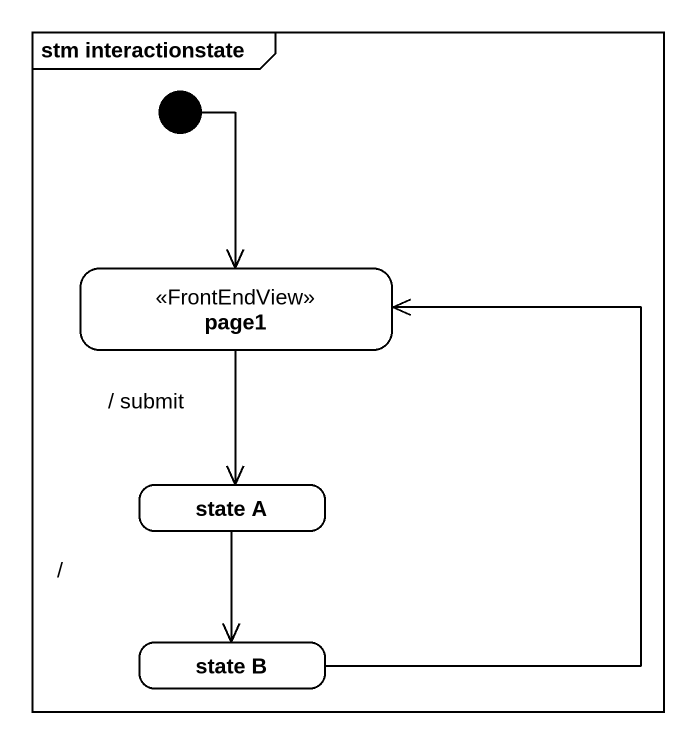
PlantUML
@startuml
mainframe stm interactionstate
hide empty description
state page1 <<FrontEndView>>
state "state A" as state_A
state "state B" as state_B
[*] --> page1
page1 --> state_A : / submit
state_A --> state_B : /
state_B -up-> page1
@enduml
